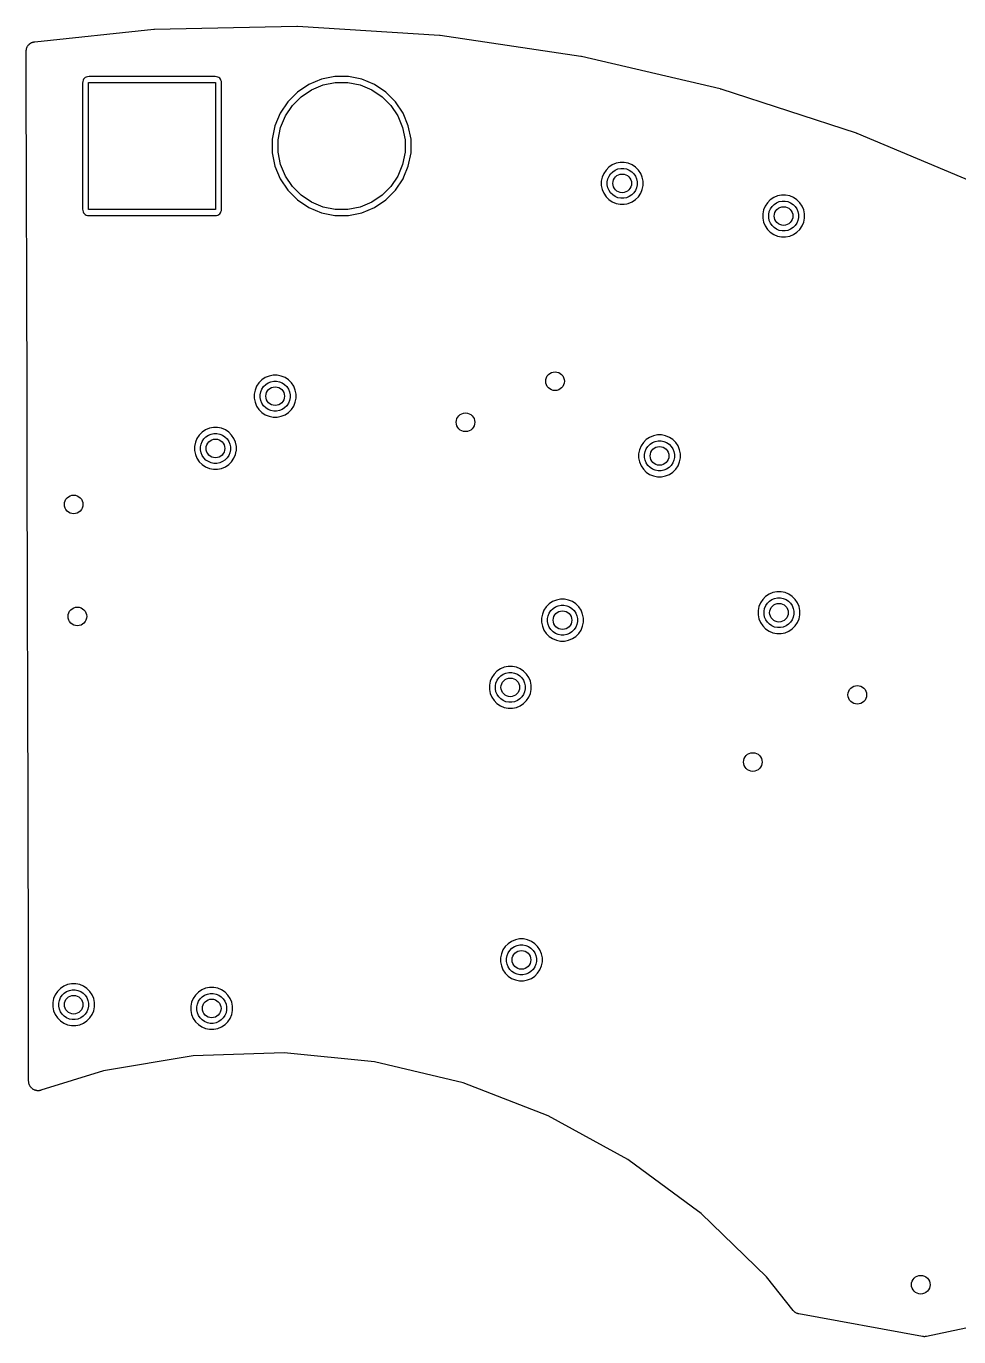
# Model space of a CAD drawing. Extents: x 115.8 to 161.5, y -138.1 to -92.4.
# Drawn here: x 135.51 to 148.01, y -109.95 to -92.4 of the extents above; entities that cross this region are included whole.
import ezdxf

# ---------------------------------------------------------------- set-up
doc = ezdxf.new("R2010")
doc.units = 0
doc.layers.add('BLACK', color=7, linetype='CONTINUOUS')

msp = doc.modelspace()

# ---------------------------------------------------------------- linework, layer by layer
at = {"layer": 'BLACK', "linetype": 'CONTINUOUS'}
for p, q in [((135.628, -92.6037), (137.223, -92.436)), ((137.223, -92.436), (137.225, -92.4358)), ((137.225, -92.4358), (137.23, -92.4358)), ((137.23, -92.4358), (137.234, -92.4353)), ((137.234, -92.4353), (139.139, -92.3954)), ((139.139, -92.3954), (139.14, -92.3954)), ((139.14, -92.3954), (139.145, -92.3958)), ((139.145, -92.3958), (139.149, -92.3956)), ((139.149, -92.3956), (141.051, -92.5152)), ((135.524, -92.6802), (135.527, -92.6754)), ((135.527, -92.6754), (135.529, -92.6704)), ((135.529, -92.6704), (135.532, -92.6646)), ((135.532, -92.6646), (135.536, -92.6585)), ((135.536, -92.6585), (135.539, -92.6543)), ((135.539, -92.6543), (135.542, -92.6497)), ((135.542, -92.6497), (135.547, -92.6448)), ((135.547, -92.6448), (135.552, -92.6395)), ((135.552, -92.6395), (135.556, -92.636)), ((135.556, -92.636), (135.56, -92.6321)), ((135.56, -92.6321), (135.566, -92.6283)), ((135.566, -92.6283), (135.571, -92.6239)), ((135.571, -92.6239), (135.576, -92.6213)), ((135.576, -92.6213), (135.58, -92.6183)), ((135.58, -92.6183), (135.587, -92.6156)), ((135.587, -92.6156), (135.593, -92.6124)), ((135.593, -92.6124), (135.598, -92.6108)), ((135.598, -92.6108), (135.603, -92.6087)), ((135.603, -92.6087), (135.61, -92.6073)), ((135.61, -92.6073), (135.617, -92.6053)), ((135.617, -92.6053), (135.622, -92.6048)), ((135.622, -92.6048), (135.628, -92.6037)), ((141.051, -92.5152), (141.052, -92.5154)), ((141.052, -92.5154), (141.057, -92.5161)), ((141.057, -92.5161), (141.061, -92.5163)), ((141.061, -92.5163), (142.946, -92.7947)), ((135.514, -92.7176), (135.516, -92.7108)), ((135.514, -92.7231), (135.514, -92.7176)), ((135.514, -92.7285), (135.514, -92.7231)), ((135.514, -92.7303), (135.514, -92.7285)), ((135.515, -93.1503), (135.514, -92.7303)), ((135.516, -92.7039), (135.518, -92.6987)), ((135.516, -92.7108), (135.516, -92.7039)), ((135.518, -92.6987), (135.519, -92.6933)), ((135.519, -92.6933), (135.522, -92.6869)), ((135.522, -92.6869), (135.524, -92.6802)), ((142.946, -92.7947), (142.948, -92.7949)), ((142.948, -92.7949), (142.952, -92.7961)), ((142.952, -92.7961), (142.956, -92.7966)), ((142.956, -92.7966), (144.811, -93.2317)), ((135.525, -97.3102), (135.515, -93.1503)), ((136.271, -93.1343), (136.269, -93.1562)), ((136.269, -93.1562), (136.269, -94.8438)), ((136.276, -93.1192), (136.271, -93.1343)), ((136.283, -93.1053), (136.276, -93.1192)), ((136.293, -93.0932), (136.283, -93.1053)), ((136.305, -93.0832), (136.293, -93.0932)), ((136.319, -93.0757), (136.305, -93.0832)), ((136.334, -93.0712), (136.319, -93.0757)), ((136.356, -93.069), (136.334, -93.0712)), ((136.35, -94.85), (136.35, -93.15)), ((136.35, -93.15), (138.05, -93.15)), ((138.044, -93.069), (136.356, -93.069)), ((138.066, -93.0712), (138.044, -93.069)), ((138.05, -93.15), (138.05, -94.85)), ((138.081, -93.0757), (138.066, -93.0712)), ((138.095, -93.0832), (138.081, -93.0757)), ((138.107, -93.0932), (138.095, -93.0832)), ((138.117, -93.1053), (138.107, -93.0932)), ((138.124, -93.1192), (138.117, -93.1053)), ((138.129, -93.1343), (138.124, -93.1192)), ((138.131, -93.1562), (138.129, -93.1343)), ((138.131, -94.8438), (138.131, -93.1562)), ((139.299, -93.1758), (139.147, -93.2776)), ((139.469, -93.1057), (139.299, -93.1758)), ((139.337, -93.2467), (139.492, -93.1827)), ((139.648, -93.07), (139.469, -93.1057)), ((139.492, -93.1827), (139.656, -93.15)), ((139.832, -93.07), (139.648, -93.07)), ((139.656, -93.15), (139.824, -93.15)), ((139.824, -93.15), (139.988, -93.1827)), ((140.011, -93.1057), (139.832, -93.07)), ((139.988, -93.1827), (140.143, -93.2467)), ((140.181, -93.1758), (140.011, -93.1057)), ((140.333, -93.2776), (140.181, -93.1758)), ((139.147, -93.2776), (139.018, -93.4072)), ((139.08, -93.4582), (139.198, -93.3398)), ((139.198, -93.3398), (139.337, -93.2467)), ((140.143, -93.2467), (140.282, -93.3398)), ((140.282, -93.3398), (140.4, -93.4582)), ((140.462, -93.4072), (140.333, -93.2776)), ((144.811, -93.2317), (144.813, -93.2321)), ((144.813, -93.2321), (144.817, -93.2336)), ((144.817, -93.2336), (144.821, -93.2346)), ((144.821, -93.2346), (146.633, -93.8233)), ((139.018, -93.4072), (138.916, -93.5595)), ((138.987, -93.5974), (139.08, -93.4582)), ((140.4, -93.4582), (140.493, -93.5974)), ((140.564, -93.5595), (140.462, -93.4072)), ((138.846, -93.7287), (138.81, -93.9084)), ((138.916, -93.5595), (138.846, -93.7287)), ((138.923, -93.7521), (138.987, -93.5974)), ((140.493, -93.5974), (140.557, -93.7521)), ((140.634, -93.7287), (140.564, -93.5595)), ((140.67, -93.9084), (140.634, -93.7287)), ((138.89, -93.9163), (138.923, -93.7521)), ((140.557, -93.7521), (140.59, -93.9163)), ((146.633, -93.8233), (146.635, -93.8238)), ((146.635, -93.8238), (146.639, -93.8257)), ((146.639, -93.8257), (146.643, -93.827)), ((146.643, -93.827), (148.4, -94.5653)), ((138.81, -93.9084), (138.81, -94.0916)), ((138.89, -94.0837), (138.89, -93.9163)), ((140.59, -93.9163), (140.59, -94.0837)), ((140.67, -94.0916), (140.67, -93.9084)), ((138.81, -94.0916), (138.846, -94.2713)), ((138.923, -94.2479), (138.89, -94.0837)), ((138.987, -94.4026), (138.923, -94.2479)), ((140.557, -94.2479), (140.493, -94.4026)), ((140.59, -94.0837), (140.557, -94.2479)), ((140.634, -94.2713), (140.67, -94.0916)), ((143.367, -94.2519), (143.322, -94.2825)), ((143.418, -94.2308), (143.367, -94.2519)), ((143.472, -94.22), (143.418, -94.2308)), ((143.528, -94.22), (143.472, -94.22)), ((143.582, -94.2308), (143.528, -94.22)), ((143.633, -94.2519), (143.582, -94.2308)), ((143.678, -94.2825), (143.633, -94.2519)), ((138.846, -94.2713), (138.916, -94.4405)), ((139.08, -94.5418), (138.987, -94.4026)), ((140.493, -94.4026), (140.4, -94.5418)), ((140.564, -94.4405), (140.576, -94.4113)), ((140.576, -94.4113), (140.634, -94.2713)), ((140.576, -94.4113), (140.576, -94.4113)), ((143.231, -94.4183), (143.22, -94.4724)), ((143.252, -94.3674), (143.231, -94.4183)), ((143.283, -94.3215), (143.252, -94.3674)), ((143.322, -94.2825), (143.283, -94.3215)), ((143.308, -94.4417), (143.323, -94.4053)), ((143.323, -94.4053), (143.345, -94.3725)), ((143.345, -94.3725), (143.373, -94.3447)), ((143.373, -94.3447), (143.405, -94.3228)), ((143.405, -94.3228), (143.442, -94.3077)), ((143.442, -94.3077), (143.48, -94.3)), ((143.48, -94.3), (143.52, -94.3)), ((143.52, -94.3), (143.558, -94.3077)), ((143.558, -94.3077), (143.595, -94.3228)), ((143.595, -94.3228), (143.627, -94.3447)), ((143.627, -94.3447), (143.655, -94.3725)), ((143.655, -94.3725), (143.677, -94.4053)), ((143.677, -94.4053), (143.692, -94.4417)), ((143.717, -94.3215), (143.678, -94.2825)), ((143.748, -94.3674), (143.717, -94.3215)), ((143.769, -94.4183), (143.748, -94.3674)), ((143.78, -94.4724), (143.769, -94.4183)), ((138.916, -94.4405), (139.018, -94.5928)), ((139.018, -94.5928), (139.147, -94.7224)), ((139.198, -94.6602), (139.08, -94.5418)), ((140.4, -94.5418), (140.282, -94.6602)), ((140.333, -94.7224), (140.462, -94.5928)), ((140.462, -94.5928), (140.564, -94.4405)), ((143.22, -94.4724), (143.22, -94.5276)), ((143.22, -94.5276), (143.231, -94.5817)), ((143.231, -94.5817), (143.252, -94.6326)), ((143.3, -94.4803), (143.308, -94.4417)), ((143.3, -94.5197), (143.3, -94.4803)), ((143.308, -94.5583), (143.3, -94.5197)), ((143.323, -94.5947), (143.308, -94.5583)), ((143.345, -94.6275), (143.323, -94.5947)), ((143.677, -94.5947), (143.655, -94.6275)), ((143.692, -94.5583), (143.677, -94.5947)), ((143.692, -94.4417), (143.7, -94.4803)), ((143.7, -94.5197), (143.692, -94.5583)), ((143.7, -94.4803), (143.7, -94.5197)), ((143.748, -94.6326), (143.769, -94.5817)), ((143.769, -94.5817), (143.78, -94.5276)), ((143.78, -94.5276), (143.78, -94.4724)), ((139.147, -94.7224), (139.299, -94.8242)), ((139.337, -94.7533), (139.198, -94.6602)), ((139.492, -94.8173), (139.337, -94.7533)), ((140.143, -94.7533), (139.988, -94.8173)), ((140.282, -94.6602), (140.143, -94.7533)), ((140.181, -94.8242), (140.333, -94.7224)), ((143.252, -94.6326), (143.283, -94.6785)), ((143.283, -94.6785), (143.322, -94.7175)), ((143.322, -94.7175), (143.367, -94.7481)), ((143.373, -94.6553), (143.345, -94.6275)), ((143.367, -94.7481), (143.418, -94.7692)), ((143.405, -94.6772), (143.373, -94.6553)), ((143.442, -94.6923), (143.405, -94.6772)), ((143.418, -94.7692), (143.472, -94.78)), ((143.48, -94.7), (143.442, -94.6923)), ((143.472, -94.78), (143.528, -94.78)), ((143.52, -94.7), (143.48, -94.7)), ((143.558, -94.6923), (143.52, -94.7)), ((143.528, -94.78), (143.564, -94.7729)), ((143.595, -94.6772), (143.558, -94.6923)), ((143.564, -94.7729), (143.582, -94.7692)), ((143.582, -94.7692), (143.633, -94.7481)), ((143.627, -94.6553), (143.595, -94.6772)), ((143.655, -94.6275), (143.627, -94.6553)), ((143.633, -94.7481), (143.678, -94.7175)), ((143.678, -94.7175), (143.717, -94.6785)), ((143.717, -94.6785), (143.748, -94.6326)), ((145.445, -94.759), (145.414, -94.8049)), ((145.484, -94.72), (145.445, -94.759)), ((145.53, -94.6894), (145.484, -94.72)), ((145.507, -94.81), (145.535, -94.7822)), ((145.581, -94.6683), (145.53, -94.6894)), ((145.535, -94.7822), (145.568, -94.7603)), ((145.568, -94.7603), (145.604, -94.7452)), ((145.635, -94.6575), (145.581, -94.6683)), ((145.604, -94.7452), (145.643, -94.7375)), ((145.69, -94.6575), (145.635, -94.6575)), ((145.643, -94.7375), (145.682, -94.7375)), ((145.682, -94.7375), (145.721, -94.7452)), ((145.744, -94.6683), (145.69, -94.6575)), ((145.721, -94.7452), (145.757, -94.7603)), ((145.795, -94.6894), (145.744, -94.6683)), ((145.757, -94.7603), (145.79, -94.7822)), ((145.79, -94.7822), (145.818, -94.81)), ((145.841, -94.72), (145.795, -94.6894)), ((145.88, -94.759), (145.841, -94.72)), ((145.911, -94.8049), (145.88, -94.759)), ((136.269, -94.8438), (136.271, -94.8657)), ((136.271, -94.8657), (136.276, -94.8808)), ((136.276, -94.8808), (136.283, -94.8947)), ((136.283, -94.8947), (136.293, -94.9068)), ((136.293, -94.9068), (136.305, -94.9168)), ((136.305, -94.9168), (136.319, -94.9243)), ((136.319, -94.9243), (136.334, -94.9288)), ((136.334, -94.9288), (136.356, -94.931)), ((138.05, -94.85), (136.35, -94.85)), ((136.356, -94.931), (138.044, -94.931)), ((138.044, -94.931), (138.066, -94.9288)), ((138.066, -94.9288), (138.081, -94.9243)), ((138.081, -94.9243), (138.095, -94.9168)), ((138.095, -94.9168), (138.107, -94.9068)), ((138.107, -94.9068), (138.117, -94.8947)), ((138.117, -94.8947), (138.124, -94.8808)), ((138.124, -94.8808), (138.129, -94.8657)), ((138.129, -94.8657), (138.131, -94.8438)), ((139.299, -94.8242), (139.469, -94.8943)), ((139.469, -94.8943), (139.648, -94.93)), ((139.656, -94.85), (139.492, -94.8173)), ((139.648, -94.93), (139.832, -94.93)), ((139.824, -94.85), (139.656, -94.85)), ((139.988, -94.8173), (139.824, -94.85)), ((139.832, -94.93), (140.011, -94.8943)), ((140.011, -94.8943), (140.181, -94.8242)), ((145.393, -94.8558), (145.382, -94.9099)), ((145.382, -94.9099), (145.382, -94.9651)), ((145.414, -94.8049), (145.393, -94.8558)), ((145.463, -94.9178), (145.47, -94.8792)), ((145.463, -94.9572), (145.463, -94.9178)), ((145.47, -94.9958), (145.463, -94.9572)), ((145.47, -94.8792), (145.485, -94.8428)), ((145.485, -94.8428), (145.507, -94.81)), ((145.818, -94.81), (145.84, -94.8428)), ((145.84, -94.8428), (145.855, -94.8792)), ((145.855, -94.8792), (145.862, -94.9178)), ((145.862, -94.9572), (145.855, -94.9958)), ((145.862, -94.9178), (145.862, -94.9572)), ((145.932, -94.8558), (145.911, -94.8049)), ((145.942, -94.9099), (145.932, -94.8558)), ((145.942, -94.9651), (145.942, -94.9099)), ((145.382, -94.9651), (145.393, -95.0192)), ((145.393, -95.0192), (145.414, -95.0701)), ((145.414, -95.0701), (145.445, -95.116)), ((145.445, -95.116), (145.484, -95.155)), ((145.485, -95.0322), (145.47, -94.9958)), ((145.507, -95.065), (145.485, -95.0322)), ((145.535, -95.0928), (145.507, -95.065)), ((145.568, -95.1147), (145.535, -95.0928)), ((145.604, -95.1298), (145.568, -95.1147)), ((145.643, -95.1375), (145.604, -95.1298)), ((145.721, -95.1298), (145.682, -95.1375)), ((145.757, -95.1147), (145.721, -95.1298)), ((145.79, -95.0928), (145.757, -95.1147)), ((145.818, -95.065), (145.79, -95.0928)), ((145.84, -95.0322), (145.818, -95.065)), ((145.855, -94.9958), (145.84, -95.0322)), ((145.841, -95.155), (145.88, -95.116)), ((145.88, -95.116), (145.911, -95.0701)), ((145.911, -95.0701), (145.932, -95.0192)), ((145.932, -95.0192), (145.942, -94.9651)), ((145.484, -95.155), (145.53, -95.1856)), ((145.53, -95.1856), (145.581, -95.2067)), ((145.581, -95.2067), (145.635, -95.2175)), ((145.635, -95.2175), (145.69, -95.2175)), ((145.682, -95.1375), (145.643, -95.1375)), ((145.69, -95.2175), (145.744, -95.2067)), ((145.744, -95.2067), (145.795, -95.1856)), ((145.795, -95.1856), (145.841, -95.155)), ((138.602, -97.2174), (138.581, -97.2683)), ((138.633, -97.1715), (138.602, -97.2174)), ((138.672, -97.1325), (138.633, -97.1715)), ((138.717, -97.1019), (138.672, -97.1325)), ((138.673, -97.2553), (138.695, -97.2225)), ((138.695, -97.2225), (138.723, -97.1946)), ((138.768, -97.0808), (138.717, -97.1019)), ((138.723, -97.1946), (138.755, -97.1728)), ((138.755, -97.1728), (138.792, -97.1577)), ((138.822, -97.07), (138.768, -97.0808)), ((138.792, -97.1577), (138.83, -97.15)), ((138.878, -97.07), (138.822, -97.07)), ((138.83, -97.15), (138.87, -97.15)), ((138.87, -97.15), (138.908, -97.1577)), ((138.932, -97.0808), (138.878, -97.07)), ((138.908, -97.1577), (138.945, -97.1728)), ((138.983, -97.1019), (138.932, -97.0808)), ((138.945, -97.1728), (138.977, -97.1946)), ((138.977, -97.1946), (139.005, -97.2225)), ((139.028, -97.1325), (138.983, -97.1019)), ((139.005, -97.2225), (139.027, -97.2553)), ((139.067, -97.1715), (139.028, -97.1325)), ((139.098, -97.2174), (139.067, -97.1715)), ((139.119, -97.2683), (139.098, -97.2174)), ((135.527, -98.0102), (135.525, -97.3102)), ((138.581, -97.2683), (138.57, -97.3224)), ((138.57, -97.3224), (138.57, -97.3776)), ((138.57, -97.3776), (138.581, -97.4317)), ((138.65, -97.3303), (138.658, -97.2917)), ((138.65, -97.3697), (138.65, -97.3303)), ((138.658, -97.4083), (138.65, -97.3697)), ((138.658, -97.2917), (138.673, -97.2553)), ((138.673, -97.4447), (138.658, -97.4083)), ((139.027, -97.2553), (139.042, -97.2917)), ((139.042, -97.4083), (139.027, -97.4447)), ((139.042, -97.2917), (139.05, -97.3303)), ((139.05, -97.3697), (139.042, -97.4083)), ((139.05, -97.3303), (139.05, -97.3697)), ((139.13, -97.3224), (139.119, -97.2683)), ((139.119, -97.4317), (139.13, -97.3776)), ((139.13, -97.3776), (139.13, -97.3224)), ((138.581, -97.4317), (138.602, -97.4826)), ((138.602, -97.4826), (138.633, -97.5285)), ((138.633, -97.5285), (138.672, -97.5675)), ((138.672, -97.5675), (138.717, -97.5981)), ((138.695, -97.4775), (138.673, -97.4447)), ((138.723, -97.5053), (138.695, -97.4775)), ((138.755, -97.5272), (138.723, -97.5053)), ((138.792, -97.5423), (138.755, -97.5272)), ((138.83, -97.55), (138.792, -97.5423)), ((138.87, -97.55), (138.83, -97.55)), ((138.908, -97.5423), (138.87, -97.55)), ((138.945, -97.5272), (138.908, -97.5423)), ((138.977, -97.5053), (138.945, -97.5272)), ((139.005, -97.4775), (138.977, -97.5053)), ((138.983, -97.5981), (139.028, -97.5675)), ((139.027, -97.4447), (139.005, -97.4775)), ((139.028, -97.5675), (139.067, -97.5285)), ((139.067, -97.5285), (139.098, -97.4826)), ((139.098, -97.4826), (139.119, -97.4317)), ((138.717, -97.5981), (138.768, -97.6192)), ((138.768, -97.6192), (138.822, -97.63)), ((138.822, -97.63), (138.878, -97.63)), ((138.878, -97.63), (138.932, -97.6192)), ((138.932, -97.6192), (138.983, -97.5981)), ((137.802, -97.9174), (137.781, -97.9683)), ((137.833, -97.8715), (137.802, -97.9174)), ((137.872, -97.8325), (137.833, -97.8715)), ((137.917, -97.8019), (137.872, -97.8325)), ((137.873, -97.9553), (137.895, -97.9225)), ((137.895, -97.9225), (137.923, -97.8946)), ((137.968, -97.7808), (137.917, -97.8019)), ((137.923, -97.8946), (137.955, -97.8728)), ((137.955, -97.8728), (137.992, -97.8577)), ((138.022, -97.77), (137.968, -97.7808)), ((137.992, -97.8577), (138.03, -97.85)), ((138.078, -97.77), (138.022, -97.77)), ((138.03, -97.85), (138.07, -97.85)), ((138.07, -97.85), (138.108, -97.8577)), ((138.132, -97.7808), (138.078, -97.77)), ((138.108, -97.8577), (138.145, -97.8728)), ((138.183, -97.8019), (138.132, -97.7808)), ((138.145, -97.8728), (138.177, -97.8946)), ((138.177, -97.8946), (138.205, -97.9225)), ((138.228, -97.8325), (138.183, -97.8019)), ((138.205, -97.9225), (138.227, -97.9553)), ((138.267, -97.8715), (138.228, -97.8325)), ((138.298, -97.9174), (138.267, -97.8715)), ((138.319, -97.9683), (138.298, -97.9174)), ((143.822, -97.9325), (143.783, -97.9715)), ((143.867, -97.9019), (143.822, -97.9325)), ((143.918, -97.8808), (143.867, -97.9019)), ((143.972, -97.87), (143.918, -97.8808)), ((144.028, -97.87), (143.972, -97.87)), ((144.082, -97.8808), (144.028, -97.87)), ((144.133, -97.9019), (144.082, -97.8808)), ((144.178, -97.9325), (144.133, -97.9019)), ((144.217, -97.9715), (144.178, -97.9325)), ((135.532, -100.31), (135.527, -98.0102)), ((137.781, -97.9683), (137.77, -98.0224)), ((137.77, -98.0224), (137.77, -98.0776)), ((137.77, -98.0776), (137.781, -98.1317)), ((137.85, -98.0303), (137.858, -97.9917)), ((137.85, -98.0697), (137.85, -98.0303)), ((137.858, -98.1083), (137.85, -98.0697)), ((137.858, -97.9917), (137.873, -97.9553)), ((137.873, -98.1447), (137.858, -98.1083)), ((138.227, -97.9553), (138.242, -97.9917)), ((138.242, -98.1083), (138.227, -98.1447)), ((138.242, -97.9917), (138.25, -98.0303)), ((138.25, -98.0697), (138.242, -98.1083)), ((138.25, -98.0303), (138.25, -98.0697)), ((138.33, -98.0224), (138.319, -97.9683)), ((138.319, -98.1317), (138.328, -98.0851)), ((138.328, -98.0851), (138.33, -98.0776)), ((138.328, -98.0851), (138.328, -98.0851)), ((138.33, -98.0776), (138.33, -98.0224)), ((143.731, -98.0683), (143.72, -98.1224)), ((143.752, -98.0174), (143.731, -98.0683)), ((143.783, -97.9715), (143.752, -98.0174)), ((143.8, -98.1303), (143.808, -98.0917)), ((143.808, -98.0917), (143.823, -98.0553)), ((143.823, -98.0553), (143.845, -98.0225)), ((143.845, -98.0225), (143.873, -97.9946)), ((143.873, -97.9946), (143.905, -97.9728)), ((143.905, -97.9728), (143.942, -97.9577)), ((143.942, -97.9577), (143.98, -97.95)), ((143.98, -97.95), (144.02, -97.95)), ((144.02, -97.95), (144.058, -97.9577)), ((144.058, -97.9577), (144.095, -97.9728)), ((144.095, -97.9728), (144.127, -97.9946)), ((144.127, -97.9946), (144.155, -98.0225)), ((144.155, -98.0225), (144.177, -98.0553)), ((144.177, -98.0553), (144.192, -98.0917)), ((144.192, -98.0917), (144.2, -98.1303)), ((144.248, -98.0174), (144.217, -97.9715)), ((144.269, -98.0683), (144.248, -98.0174)), ((144.28, -98.1224), (144.269, -98.0683)), ((137.781, -98.1317), (137.802, -98.1826)), ((137.802, -98.1826), (137.833, -98.2285)), ((137.833, -98.2285), (137.872, -98.2675)), ((137.872, -98.2675), (137.917, -98.2981)), ((137.895, -98.1775), (137.873, -98.1447)), ((137.923, -98.2053), (137.895, -98.1775)), ((137.955, -98.2272), (137.923, -98.2053)), ((137.992, -98.2423), (137.955, -98.2272)), ((138.03, -98.25), (137.992, -98.2423)), ((138.07, -98.25), (138.03, -98.25)), ((138.108, -98.2423), (138.07, -98.25)), ((138.145, -98.2272), (138.108, -98.2423)), ((138.177, -98.2053), (138.145, -98.2272)), ((138.205, -98.1775), (138.177, -98.2053)), ((138.183, -98.2981), (138.228, -98.2675)), ((138.227, -98.1447), (138.205, -98.1775)), ((138.228, -98.2675), (138.267, -98.2285)), ((138.267, -98.2285), (138.298, -98.1826)), ((138.298, -98.1826), (138.319, -98.1317)), ((143.72, -98.1224), (143.72, -98.1776)), ((143.72, -98.1776), (143.731, -98.2317)), ((143.731, -98.2317), (143.752, -98.2826)), ((143.752, -98.2826), (143.783, -98.3285)), ((143.8, -98.1697), (143.8, -98.1303)), ((143.808, -98.2083), (143.8, -98.1697)), ((143.823, -98.2447), (143.808, -98.2083)), ((143.845, -98.2775), (143.823, -98.2447)), ((143.873, -98.3053), (143.845, -98.2775)), ((144.155, -98.2775), (144.127, -98.3053)), ((144.177, -98.2447), (144.155, -98.2775)), ((144.192, -98.2083), (144.177, -98.2447)), ((144.2, -98.1697), (144.192, -98.2083)), ((144.2, -98.1303), (144.2, -98.1697)), ((144.217, -98.3285), (144.248, -98.2826)), ((144.248, -98.2826), (144.269, -98.2317)), ((144.269, -98.2317), (144.28, -98.1776)), ((144.28, -98.1776), (144.28, -98.1224)), ((137.917, -98.2981), (137.968, -98.3192)), ((137.968, -98.3192), (138.022, -98.33)), ((138.022, -98.33), (138.078, -98.33)), ((138.078, -98.33), (138.132, -98.3192)), ((138.132, -98.3192), (138.183, -98.2981)), ((143.783, -98.3285), (143.822, -98.3675)), ((143.822, -98.3675), (143.867, -98.3981)), ((143.867, -98.3981), (143.918, -98.4192)), ((143.905, -98.3272), (143.873, -98.3053)), ((143.942, -98.3423), (143.905, -98.3272)), ((143.918, -98.4192), (143.972, -98.43)), ((143.98, -98.35), (143.942, -98.3423)), ((143.972, -98.43), (144.028, -98.43)), ((144.02, -98.35), (143.98, -98.35)), ((144.058, -98.3423), (144.02, -98.35)), ((144.028, -98.43), (144.082, -98.4192)), ((144.095, -98.3272), (144.058, -98.3423)), ((144.082, -98.4192), (144.133, -98.3981)), ((144.127, -98.3053), (144.095, -98.3272)), ((144.133, -98.3981), (144.178, -98.3675)), ((144.178, -98.3675), (144.217, -98.3285)), ((145.422, -100.033), (145.383, -100.072)), ((145.467, -100.002), (145.422, -100.033)), ((145.518, -99.9808), (145.467, -100.002)), ((145.572, -99.97), (145.518, -99.9808)), ((145.628, -99.97), (145.572, -99.97)), ((145.682, -99.9808), (145.628, -99.97)), ((145.733, -100.002), (145.682, -99.9808)), ((145.778, -100.033), (145.733, -100.002)), ((145.817, -100.072), (145.778, -100.033)), ((142.452, -100.217), (142.431, -100.268)), ((142.483, -100.172), (142.452, -100.217)), ((142.522, -100.133), (142.483, -100.172)), ((142.567, -100.102), (142.522, -100.133)), ((142.523, -100.255), (142.545, -100.223)), ((142.545, -100.223), (142.573, -100.195)), ((142.618, -100.081), (142.567, -100.102)), ((142.573, -100.195), (142.605, -100.173)), ((142.605, -100.173), (142.642, -100.158)), ((142.672, -100.07), (142.618, -100.081)), ((142.642, -100.158), (142.68, -100.15)), ((142.728, -100.07), (142.672, -100.07)), ((142.68, -100.15), (142.72, -100.15)), ((142.72, -100.15), (142.758, -100.158)), ((142.782, -100.081), (142.728, -100.07)), ((142.758, -100.158), (142.795, -100.173)), ((142.833, -100.102), (142.782, -100.081)), ((142.795, -100.173), (142.827, -100.195)), ((142.827, -100.195), (142.855, -100.223)), ((142.878, -100.133), (142.833, -100.102)), ((142.855, -100.223), (142.877, -100.255)), ((142.917, -100.172), (142.878, -100.133)), ((142.948, -100.217), (142.917, -100.172)), ((142.965, -100.258), (142.948, -100.217)), ((145.331, -100.168), (145.32, -100.222)), ((145.32, -100.222), (145.32, -100.278)), ((145.352, -100.117), (145.331, -100.168)), ((145.383, -100.072), (145.352, -100.117)), ((145.4, -100.23), (145.408, -100.192)), ((145.408, -100.192), (145.423, -100.155)), ((145.423, -100.155), (145.445, -100.123)), ((145.445, -100.123), (145.473, -100.095)), ((145.473, -100.095), (145.505, -100.073)), ((145.505, -100.073), (145.542, -100.058)), ((145.542, -100.058), (145.58, -100.05)), ((145.58, -100.05), (145.62, -100.05)), ((145.62, -100.05), (145.658, -100.058)), ((145.658, -100.058), (145.695, -100.073)), ((145.695, -100.073), (145.727, -100.095)), ((145.727, -100.095), (145.755, -100.123)), ((145.755, -100.123), (145.777, -100.155)), ((145.777, -100.155), (145.792, -100.192)), ((145.792, -100.192), (145.8, -100.23)), ((145.848, -100.117), (145.817, -100.072)), ((145.869, -100.168), (145.848, -100.117)), ((145.88, -100.222), (145.869, -100.168)), ((145.88, -100.278), (145.88, -100.222)), ((135.534, -101.21), (135.532, -100.31)), ((142.431, -100.268), (142.42, -100.322)), ((142.42, -100.322), (142.42, -100.378)), ((142.42, -100.378), (142.431, -100.432)), ((142.5, -100.33), (142.508, -100.292)), ((142.5, -100.37), (142.5, -100.33)), ((142.508, -100.408), (142.5, -100.37)), ((142.508, -100.292), (142.523, -100.255)), ((142.877, -100.255), (142.892, -100.292)), ((142.892, -100.292), (142.9, -100.33)), ((142.9, -100.37), (142.892, -100.408)), ((142.9, -100.33), (142.9, -100.37)), ((142.965, -100.259), (142.965, -100.258)), ((142.969, -100.268), (142.965, -100.259)), ((142.98, -100.322), (142.969, -100.268)), ((142.969, -100.432), (142.98, -100.378)), ((142.98, -100.378), (142.98, -100.322)), ((145.32, -100.278), (145.331, -100.332)), ((145.331, -100.332), (145.352, -100.383)), ((145.352, -100.383), (145.383, -100.428)), ((145.4, -100.27), (145.4, -100.23)), ((145.408, -100.308), (145.4, -100.27)), ((145.423, -100.345), (145.408, -100.308)), ((145.445, -100.377), (145.423, -100.345)), ((145.473, -100.405), (145.445, -100.377)), ((145.755, -100.377), (145.727, -100.405)), ((145.777, -100.345), (145.755, -100.377)), ((145.792, -100.308), (145.777, -100.345)), ((145.8, -100.27), (145.792, -100.308)), ((145.8, -100.23), (145.8, -100.27)), ((145.817, -100.428), (145.848, -100.383)), ((145.848, -100.383), (145.869, -100.332)), ((145.869, -100.332), (145.88, -100.278)), ((142.431, -100.432), (142.452, -100.483)), ((142.452, -100.483), (142.483, -100.528)), ((142.483, -100.528), (142.522, -100.567)), ((142.523, -100.445), (142.508, -100.408)), ((142.522, -100.567), (142.567, -100.598)), ((142.545, -100.477), (142.523, -100.445)), ((142.573, -100.505), (142.545, -100.477)), ((142.605, -100.527), (142.573, -100.505)), ((142.642, -100.542), (142.605, -100.527)), ((142.68, -100.55), (142.642, -100.542)), ((142.72, -100.55), (142.68, -100.55)), ((142.758, -100.542), (142.72, -100.55)), ((142.795, -100.527), (142.758, -100.542)), ((142.827, -100.505), (142.795, -100.527)), ((142.855, -100.477), (142.827, -100.505)), ((142.833, -100.598), (142.878, -100.567)), ((142.877, -100.445), (142.855, -100.477)), ((142.892, -100.408), (142.877, -100.445)), ((142.878, -100.567), (142.917, -100.528)), ((142.917, -100.528), (142.948, -100.483)), ((142.948, -100.483), (142.969, -100.432)), ((145.383, -100.428), (145.422, -100.467)), ((145.422, -100.467), (145.467, -100.498)), ((145.467, -100.498), (145.518, -100.519)), ((145.505, -100.427), (145.473, -100.405)), ((145.542, -100.442), (145.505, -100.427)), ((145.518, -100.519), (145.572, -100.53)), ((145.58, -100.45), (145.542, -100.442)), ((145.572, -100.53), (145.628, -100.53)), ((145.62, -100.45), (145.58, -100.45)), ((145.658, -100.442), (145.62, -100.45)), ((145.628, -100.53), (145.682, -100.519)), ((145.695, -100.427), (145.658, -100.442)), ((145.682, -100.519), (145.733, -100.498)), ((145.727, -100.405), (145.695, -100.427)), ((145.733, -100.498), (145.778, -100.467)), ((145.778, -100.467), (145.817, -100.428)), ((142.567, -100.598), (142.618, -100.619)), ((142.618, -100.619), (142.672, -100.63)), ((142.672, -100.63), (142.728, -100.63)), ((142.728, -100.63), (142.782, -100.619)), ((142.782, -100.619), (142.833, -100.598)), ((141.783, -101.072), (141.752, -101.117)), ((141.822, -101.033), (141.783, -101.072)), ((141.867, -101.002), (141.822, -101.033)), ((141.845, -101.123), (141.873, -101.095)), ((141.918, -100.981), (141.867, -101.002)), ((141.873, -101.095), (141.905, -101.073)), ((141.905, -101.073), (141.942, -101.058)), ((141.972, -100.97), (141.918, -100.981)), ((141.942, -101.058), (141.98, -101.05)), ((142.028, -100.97), (141.972, -100.97)), ((141.98, -101.05), (142.02, -101.05)), ((142.02, -101.05), (142.058, -101.058)), ((142.082, -100.981), (142.028, -100.97)), ((142.058, -101.058), (142.095, -101.073)), ((142.133, -101.002), (142.082, -100.981)), ((142.095, -101.073), (142.127, -101.095)), ((142.127, -101.095), (142.155, -101.123)), ((142.178, -101.033), (142.133, -101.002)), ((142.217, -101.072), (142.178, -101.033)), ((142.248, -101.117), (142.217, -101.072)), ((135.543, -104.86), (135.534, -101.21)), ((141.731, -101.168), (141.72, -101.222)), ((141.72, -101.222), (141.72, -101.278)), ((141.72, -101.278), (141.731, -101.332)), ((141.752, -101.117), (141.731, -101.168)), ((141.8, -101.23), (141.808, -101.192)), ((141.8, -101.27), (141.8, -101.23)), ((141.808, -101.308), (141.8, -101.27)), ((141.808, -101.192), (141.823, -101.155)), ((141.823, -101.155), (141.845, -101.123)), ((142.155, -101.123), (142.177, -101.155)), ((142.177, -101.155), (142.192, -101.192)), ((142.192, -101.192), (142.2, -101.23)), ((142.2, -101.27), (142.192, -101.308)), ((142.2, -101.23), (142.2, -101.27)), ((142.269, -101.168), (142.248, -101.117)), ((142.28, -101.222), (142.269, -101.168)), ((142.269, -101.332), (142.28, -101.278)), ((142.28, -101.278), (142.28, -101.222)), ((141.731, -101.332), (141.752, -101.383)), ((141.752, -101.383), (141.783, -101.428)), ((141.783, -101.428), (141.822, -101.467)), ((141.823, -101.345), (141.808, -101.308)), ((141.845, -101.377), (141.823, -101.345)), ((141.873, -101.405), (141.845, -101.377)), ((141.905, -101.427), (141.873, -101.405)), ((141.942, -101.442), (141.905, -101.427)), ((141.98, -101.45), (141.942, -101.442)), ((142.02, -101.45), (141.98, -101.45)), ((142.058, -101.442), (142.02, -101.45)), ((142.095, -101.427), (142.058, -101.442)), ((142.127, -101.405), (142.095, -101.427)), ((142.155, -101.377), (142.127, -101.405)), ((142.177, -101.345), (142.155, -101.377)), ((142.192, -101.308), (142.177, -101.345)), ((142.178, -101.467), (142.217, -101.428)), ((142.217, -101.428), (142.248, -101.383)), ((142.248, -101.383), (142.269, -101.332)), ((141.822, -101.467), (141.867, -101.498)), ((141.867, -101.498), (141.918, -101.519)), ((141.918, -101.519), (141.972, -101.53)), ((141.972, -101.53), (142.028, -101.53)), ((142.028, -101.53), (142.082, -101.519)), ((142.082, -101.519), (142.133, -101.498)), ((142.133, -101.498), (142.178, -101.467)), ((141.902, -104.767), (141.881, -104.818)), ((141.933, -104.722), (141.902, -104.767)), ((141.972, -104.683), (141.933, -104.722)), ((142.017, -104.652), (141.972, -104.683)), ((141.973, -104.805), (141.995, -104.773)), ((141.995, -104.773), (142.023, -104.745)), ((142.068, -104.631), (142.017, -104.652)), ((142.023, -104.745), (142.055, -104.723)), ((142.055, -104.723), (142.092, -104.708)), ((142.122, -104.62), (142.068, -104.631)), ((142.092, -104.708), (142.13, -104.7)), ((142.178, -104.62), (142.122, -104.62)), ((142.13, -104.7), (142.17, -104.7)), ((142.17, -104.7), (142.208, -104.708)), ((142.232, -104.631), (142.178, -104.62)), ((142.208, -104.708), (142.245, -104.723)), ((142.283, -104.652), (142.232, -104.631)), ((142.245, -104.723), (142.277, -104.745)), ((142.277, -104.745), (142.305, -104.773)), ((142.328, -104.683), (142.283, -104.652)), ((142.305, -104.773), (142.327, -104.805)), ((142.367, -104.722), (142.328, -104.683)), ((142.398, -104.767), (142.367, -104.722)), ((142.419, -104.818), (142.398, -104.767)), ((135.544, -105.46), (135.543, -104.86)), ((141.881, -104.818), (141.87, -104.872)), ((141.87, -104.872), (141.87, -104.928)), ((141.87, -104.928), (141.881, -104.982)), ((141.95, -104.88), (141.958, -104.842)), ((141.95, -104.92), (141.95, -104.88)), ((141.958, -104.958), (141.95, -104.92)), ((141.958, -104.842), (141.973, -104.805)), ((141.973, -104.995), (141.958, -104.958)), ((142.327, -104.805), (142.342, -104.842)), ((142.342, -104.958), (142.327, -104.995)), ((142.342, -104.842), (142.35, -104.88)), ((142.35, -104.92), (142.342, -104.958)), ((142.35, -104.88), (142.35, -104.92)), ((142.43, -104.872), (142.419, -104.818)), ((142.419, -104.982), (142.43, -104.928)), ((142.43, -104.928), (142.43, -104.872)), ((141.881, -104.982), (141.902, -105.033)), ((141.902, -105.033), (141.933, -105.078)), ((141.933, -105.078), (141.972, -105.117)), ((141.972, -105.117), (142.017, -105.148)), ((141.995, -105.027), (141.973, -104.995)), ((142.023, -105.055), (141.995, -105.027)), ((142.055, -105.077), (142.023, -105.055)), ((142.092, -105.092), (142.055, -105.077)), ((142.13, -105.1), (142.092, -105.092)), ((142.17, -105.1), (142.13, -105.1)), ((142.208, -105.092), (142.17, -105.1)), ((142.245, -105.077), (142.208, -105.092)), ((142.277, -105.055), (142.245, -105.077)), ((142.305, -105.027), (142.277, -105.055)), ((142.283, -105.148), (142.328, -105.117)), ((142.327, -104.995), (142.305, -105.027)), ((142.328, -105.117), (142.367, -105.078)), ((142.367, -105.078), (142.398, -105.033)), ((142.398, -105.033), (142.419, -104.982)), ((135.972, -105.283), (135.933, -105.322)), ((136.017, -105.252), (135.972, -105.283)), ((136.068, -105.231), (136.017, -105.252)), ((136.055, -105.323), (136.092, -105.308)), ((136.122, -105.22), (136.068, -105.231)), ((136.092, -105.308), (136.13, -105.3)), ((136.178, -105.22), (136.122, -105.22)), ((136.13, -105.3), (136.17, -105.3)), ((136.17, -105.3), (136.208, -105.308)), ((136.232, -105.231), (136.178, -105.22)), ((136.208, -105.308), (136.245, -105.323)), ((136.283, -105.252), (136.232, -105.231)), ((136.328, -105.283), (136.283, -105.252)), ((136.367, -105.322), (136.328, -105.283)), ((137.867, -105.302), (137.822, -105.333)), ((137.918, -105.281), (137.867, -105.302)), ((137.972, -105.27), (137.918, -105.281)), ((138.028, -105.27), (137.972, -105.27)), ((138.082, -105.281), (138.028, -105.27)), ((138.133, -105.302), (138.082, -105.281)), ((138.178, -105.333), (138.133, -105.302)), ((142.017, -105.148), (142.068, -105.169)), ((142.068, -105.169), (142.122, -105.18)), ((142.122, -105.18), (142.178, -105.18)), ((142.178, -105.18), (142.232, -105.169)), ((142.232, -105.169), (142.283, -105.148)), ((135.547, -106.526), (135.544, -105.46)), ((135.881, -105.418), (135.87, -105.472)), ((135.87, -105.472), (135.87, -105.528)), ((135.902, -105.367), (135.881, -105.418)), ((135.933, -105.322), (135.902, -105.367)), ((135.95, -105.48), (135.958, -105.442)), ((135.95, -105.52), (135.95, -105.48)), ((135.958, -105.442), (135.973, -105.405)), ((135.973, -105.405), (135.995, -105.373)), ((135.995, -105.373), (136.023, -105.345)), ((136.023, -105.345), (136.055, -105.323)), ((136.245, -105.323), (136.277, -105.345)), ((136.277, -105.345), (136.305, -105.373)), ((136.305, -105.373), (136.327, -105.405)), ((136.327, -105.405), (136.342, -105.442)), ((136.342, -105.442), (136.35, -105.48)), ((136.35, -105.48), (136.35, -105.52)), ((136.398, -105.367), (136.367, -105.322)), ((136.419, -105.418), (136.398, -105.367)), ((136.43, -105.472), (136.419, -105.418)), ((136.43, -105.528), (136.43, -105.472)), ((137.731, -105.468), (137.72, -105.522)), ((137.752, -105.417), (137.731, -105.468)), ((137.783, -105.372), (137.752, -105.417)), ((137.822, -105.333), (137.783, -105.372)), ((137.808, -105.492), (137.823, -105.455)), ((137.823, -105.455), (137.845, -105.423)), ((137.845, -105.423), (137.873, -105.395)), ((137.873, -105.395), (137.905, -105.373)), ((137.905, -105.373), (137.942, -105.358)), ((137.942, -105.358), (137.98, -105.35)), ((137.98, -105.35), (138.02, -105.35)), ((138.02, -105.35), (138.058, -105.358)), ((138.058, -105.358), (138.095, -105.373)), ((138.095, -105.373), (138.127, -105.395)), ((138.127, -105.395), (138.155, -105.423)), ((138.155, -105.423), (138.177, -105.455)), ((138.177, -105.455), (138.192, -105.492)), ((138.217, -105.372), (138.178, -105.333)), ((138.248, -105.417), (138.217, -105.372)), ((138.269, -105.468), (138.248, -105.417)), ((138.28, -105.522), (138.269, -105.468)), ((135.87, -105.528), (135.881, -105.582)), ((135.881, -105.582), (135.902, -105.633)), ((135.902, -105.633), (135.933, -105.678)), ((135.958, -105.558), (135.95, -105.52)), ((135.973, -105.595), (135.958, -105.558)), ((135.995, -105.627), (135.973, -105.595)), ((136.023, -105.655), (135.995, -105.627)), ((136.055, -105.677), (136.023, -105.655)), ((136.277, -105.655), (136.245, -105.677)), ((136.305, -105.627), (136.277, -105.655)), ((136.327, -105.595), (136.305, -105.627)), ((136.342, -105.558), (136.327, -105.595)), ((136.35, -105.52), (136.342, -105.558)), ((136.367, -105.678), (136.398, -105.633)), ((136.398, -105.633), (136.419, -105.582)), ((136.419, -105.582), (136.43, -105.528)), ((137.72, -105.522), (137.72, -105.578)), ((137.72, -105.578), (137.731, -105.632)), ((137.731, -105.632), (137.752, -105.683)), ((137.8, -105.53), (137.808, -105.492)), ((137.8, -105.57), (137.8, -105.53)), ((137.808, -105.608), (137.8, -105.57)), ((137.823, -105.645), (137.808, -105.608)), ((137.845, -105.677), (137.823, -105.645)), ((138.177, -105.645), (138.155, -105.677)), ((138.192, -105.608), (138.177, -105.645)), ((138.192, -105.492), (138.2, -105.53)), ((138.2, -105.57), (138.192, -105.608)), ((138.2, -105.53), (138.2, -105.57)), ((138.248, -105.683), (138.269, -105.632)), ((138.269, -105.632), (138.28, -105.578)), ((138.28, -105.578), (138.28, -105.522)), ((135.933, -105.678), (135.972, -105.717)), ((135.972, -105.717), (136.017, -105.748)), ((136.017, -105.748), (136.068, -105.769)), ((136.092, -105.692), (136.055, -105.677)), ((136.068, -105.769), (136.122, -105.78)), ((136.13, -105.7), (136.092, -105.692)), ((136.122, -105.78), (136.178, -105.78)), ((136.17, -105.7), (136.13, -105.7)), ((136.208, -105.692), (136.17, -105.7)), ((136.178, -105.78), (136.232, -105.769)), ((136.245, -105.677), (136.208, -105.692)), ((136.232, -105.769), (136.283, -105.748)), ((136.283, -105.748), (136.328, -105.717)), ((136.328, -105.717), (136.367, -105.678)), ((137.752, -105.683), (137.783, -105.728)), ((137.783, -105.728), (137.822, -105.767)), ((137.822, -105.767), (137.867, -105.798)), ((137.873, -105.705), (137.845, -105.677)), ((137.867, -105.798), (137.918, -105.819)), ((137.905, -105.727), (137.873, -105.705)), ((137.942, -105.742), (137.905, -105.727)), ((137.918, -105.819), (137.972, -105.83)), ((137.98, -105.75), (137.942, -105.742)), ((137.972, -105.83), (138.028, -105.83)), ((138.02, -105.75), (137.98, -105.75)), ((138.058, -105.742), (138.02, -105.75)), ((138.028, -105.83), (138.082, -105.819)), ((138.095, -105.727), (138.058, -105.742)), ((138.082, -105.819), (138.133, -105.798)), ((138.127, -105.705), (138.095, -105.727)), ((138.155, -105.677), (138.127, -105.705)), ((138.133, -105.798), (138.178, -105.767)), ((138.178, -105.767), (138.217, -105.728)), ((138.217, -105.728), (138.248, -105.683)), ((137.751, -106.185), (136.549, -106.387)), ((138.97, -106.144), (137.751, -106.185)), ((140.183, -106.266), (138.97, -106.144)), ((141.369, -106.549), (140.183, -106.266)), ((135.548, -106.532), (135.547, -106.526)), ((135.548, -106.538), (135.548, -106.532)), ((135.549, -106.545), (135.548, -106.538)), ((136.549, -106.387), (135.712, -106.647)), ((135.55, -106.551), (135.549, -106.545)), ((135.551, -106.557), (135.55, -106.551)), ((135.552, -106.563), (135.551, -106.557)), ((135.555, -106.569), (135.552, -106.563)), ((135.557, -106.575), (135.555, -106.569)), ((135.56, -106.58), (135.557, -106.575)), ((135.562, -106.586), (135.56, -106.58)), ((135.565, -106.591), (135.562, -106.586)), ((135.568, -106.596), (135.565, -106.591)), ((135.572, -106.601), (135.568, -106.596)), ((135.576, -106.606), (135.572, -106.601)), ((135.58, -106.611), (135.576, -106.606)), ((135.584, -106.616), (135.58, -106.611)), ((135.589, -106.62), (135.584, -106.616)), ((135.593, -106.624), (135.589, -106.62)), ((135.598, -106.627), (135.593, -106.624)), ((135.603, -106.631), (135.598, -106.627)), ((135.609, -106.634), (135.603, -106.631)), ((135.614, -106.638), (135.609, -106.634)), ((135.62, -106.64), (135.614, -106.638)), ((135.625, -106.643), (135.62, -106.64)), ((135.631, -106.645), (135.625, -106.643)), ((135.637, -106.647), (135.631, -106.645)), ((135.643, -106.649), (135.637, -106.647)), ((135.649, -106.65), (135.643, -106.649)), ((135.655, -106.651), (135.649, -106.65)), ((135.661, -106.652), (135.655, -106.651)), ((135.667, -106.652), (135.661, -106.652)), ((135.673, -106.653), (135.667, -106.652)), ((135.68, -106.652), (135.673, -106.653)), ((135.686, -106.652), (135.68, -106.652)), ((135.692, -106.651), (135.686, -106.652)), ((135.698, -106.651), (135.692, -106.651)), ((135.704, -106.649), (135.698, -106.651)), ((135.71, -106.648), (135.704, -106.649)), ((135.712, -106.647), (135.71, -106.648)), ((142.506, -106.987), (141.369, -106.549)), ((143.576, -107.573), (142.506, -106.987)), ((144.444, -108.212), (143.576, -107.573)), ((144.557, -108.296), (144.444, -108.212)), ((145.433, -109.143), (144.557, -108.296)), ((145.79, -109.595), (145.433, -109.143)), ((145.796, -109.601), (145.79, -109.595)), ((145.801, -109.607), (145.796, -109.601)), ((145.804, -109.61), (145.801, -109.607)), ((145.808, -109.613), (145.804, -109.61)), ((145.814, -109.618), (145.808, -109.613)), ((145.82, -109.622), (145.814, -109.618)), ((145.824, -109.625), (145.82, -109.622)), ((145.828, -109.627), (145.824, -109.625)), ((145.835, -109.63), (145.828, -109.627)), ((145.842, -109.634), (145.835, -109.63)), ((145.846, -109.635), (145.842, -109.634)), ((145.851, -109.637), (145.846, -109.635)), ((145.858, -109.639), (145.851, -109.637)), ((145.865, -109.641), (145.858, -109.639)), ((145.867, -109.641), (145.865, -109.641)), ((147.525, -109.945), (145.867, -109.641)), ((148.5, -109.747), (147.575, -109.945)), ((147.537, -109.946), (147.525, -109.945)), ((147.548, -109.948), (147.537, -109.946)), ((147.549, -109.947), (147.548, -109.948)), ((147.55, -109.948), (147.549, -109.947)), ((147.561, -109.946), (147.55, -109.948)), ((147.573, -109.945), (147.561, -109.946)), ((147.575, -109.945), (147.573, -109.945)), ((147.575, -109.945), (147.575, -109.945)), ((147.575, -109.945), (147.575, -109.945)), ((147.575, -109.945), (147.575, -109.945))]:
    msp.add_line(p, q, dxfattribs=at)
at = {"layer": 'BLACK'}
for centre in [(143.5, -94.5), (145.662, -94.9375), (142.6, -97.15), (138.85, -97.35), (141.4, -97.7), (138.05, -98.05), (144, -98.15), (136.15, -98.8), (136.2, -100.3), (142.7, -100.35), (145.6, -100.25), (142, -101.25), (146.65, -101.35), (145.25, -102.25), (142.15, -104.9), (136.15, -105.5), (138, -105.55), (147.5, -109.25)]:
    msp.add_circle(centre, 0.125, dxfattribs=at)

doc.saveas('drawing.dxf')
